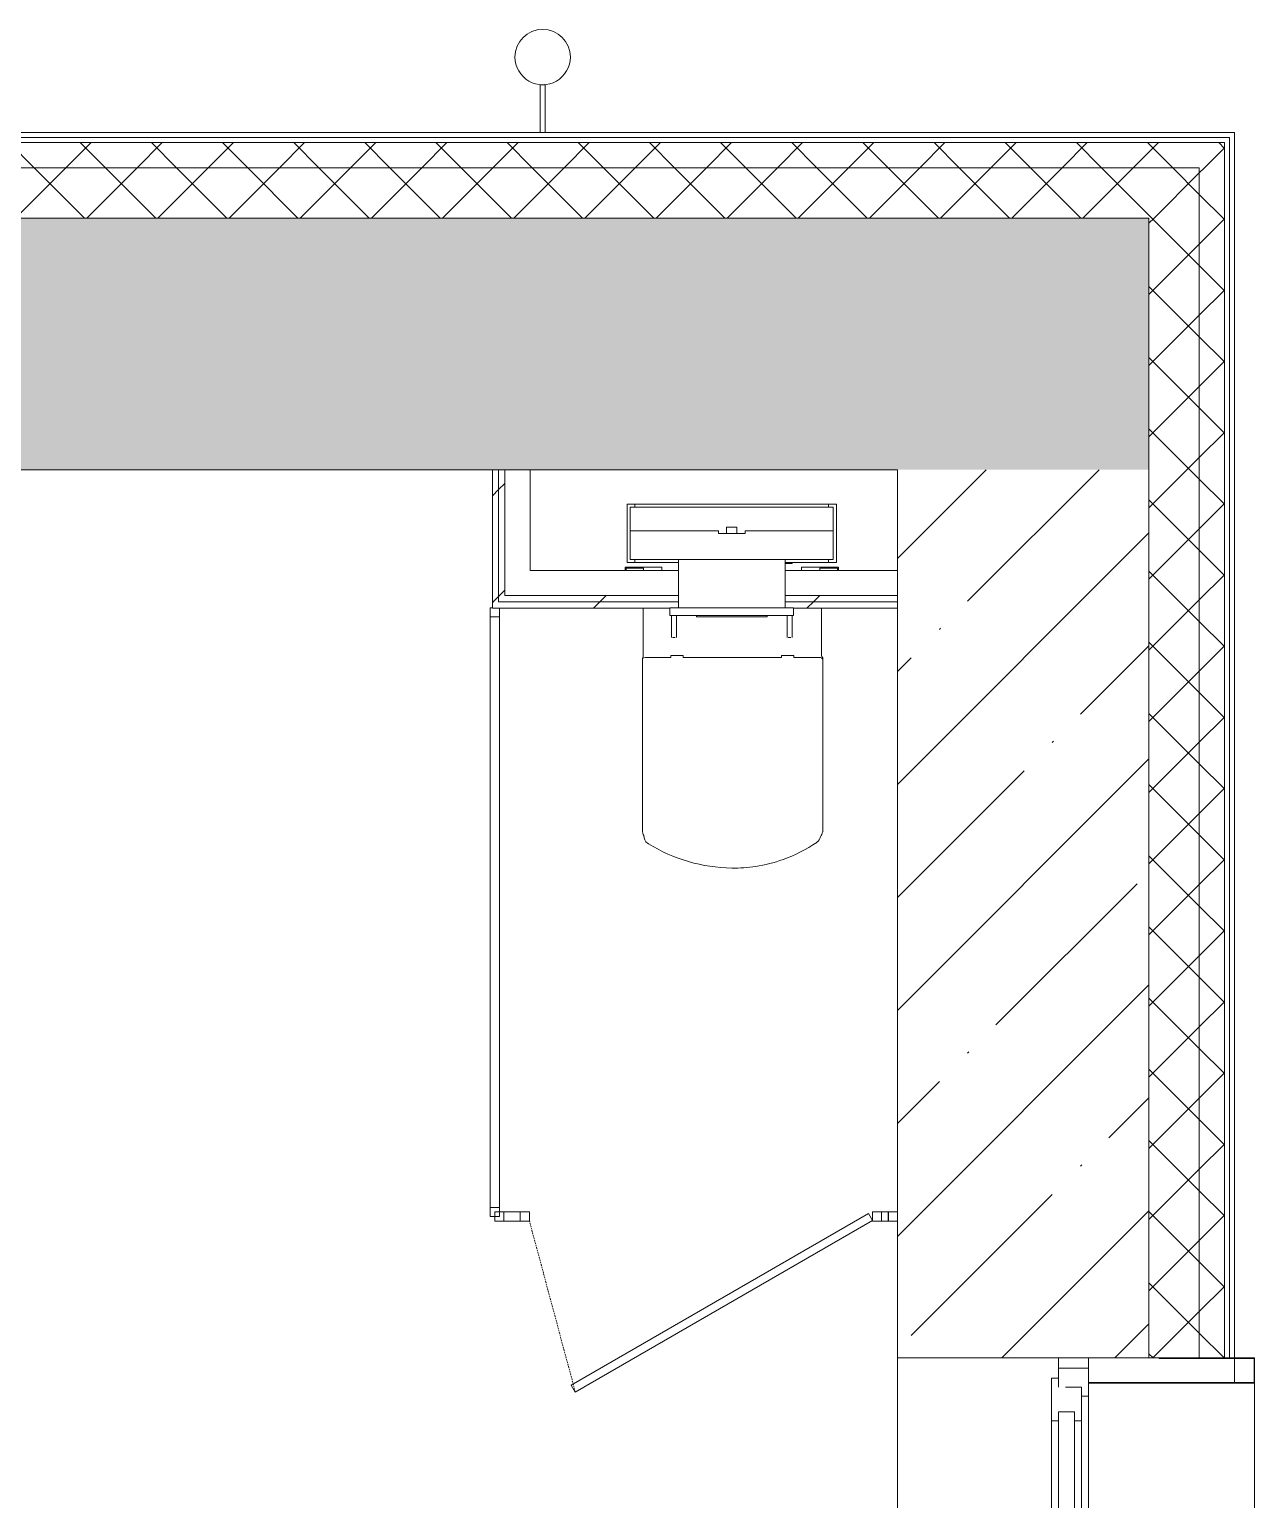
# Model space of a CAD drawing. Header units: millimetres. Extents: x -515342 to 330399, y -224905 to 507333.
# Drawn here: x -274752 to -272317, y 389193 to 392114 of the extents above; entities that cross this region are included whole.
import ezdxf

# ---------------------------------------------------------------- set-up
doc = ezdxf.new("R2010")
doc.units = ezdxf.units.MM
doc.linetypes.add('ASVP_Невидимые', pattern=[5, 3, -2])
doc.layers.get('0').update_dxf_attribs({"lineweight": 0})
for name, color, linetype, lineweight in [('_ Окна', 7, 'Continuous', 0), ('Витраж', 7, 'Continuous', 0), ('Обобщенные модели', 7, 'Continuous', 0), ('Окна', 7, 'Continuous', 0), ('Панели витража', 7, 'Continuous', 0), ('Сантехника', 7, 'Continuous', 0), ('Стены внутренние', 7, 'Continuous', 0), ('Стены наружные', 7, 'Continuous', 0), ('Стены несущие', 7, 'Continuous', 0), ('Стены отделка', 7, 'Continuous', 0), ('Стены штриховка', 7, 'Continuous', 0)]:
    doc.layers.add(name, color=color, linetype=linetype, lineweight=lineweight)
pattern_1 = [(45, (0, 0), (-224.5064, 224.5064), []), (45, (224.5, 0), (-224.5064, 224.5064), [396.875, -79.375, 3.353, -76.022])]
pattern_2 = [(45, (0, 0), (-70.71068, 70.71068), []), (135, (0, 0), (-70.71068, -70.71068), [])]
pattern_3 = [(45, (-374461.89, 375834.49), (-106.06602, 106.06602), [])]

# ---------------------------------------------------------------- blocks, each defined once
blk = doc.blocks.new('Окно_ПВХ_2Створки_1Фрамуга-верх - АР_Окно_ОП_1820_h_х11700_2ст1фр-в-9696407-О_АР_П_4__10_050_План 4 этажа')
at = {"layer": '_ Окна'}
for p, q in [((-529, 130), (-605, 130)), ((-605, 130), (-605, 70)), ((-585, 70), (-585, 130)), ((-529, 116), (-529, 130)), ((38, 130), (-38, 130)), ((-38, 130), (-38, 116)), ((38, 116), (38, 130)), ((529, 130), (529, 116)), ((605, 130), (529, 130)), ((585, 70), (585, 130)), ((605, 70), (605, 130)), ((-547, 84), (-547, 116)), ((-547, 116), (-529, 116)), ((-480, 116), (-529, 116)), ((-498, 102), (-498, 70)), ((-480, 102), (-498, 102)), ((-498, 102), (-69, 102)), ((-480, 116), (-480, 102)), ((-87, 116), (-87, 102)), ((-87, 116), (-38, 116)), ((-87, 102), (-69, 102)), ((-69, 102), (-69, 70)), ((-38, 116), (-20, 116)), ((-20, 116), (-20, 84)), ((20, 84), (20, 116)), ((20, 116), (38, 116)), ((87, 116), (38, 116)), ((69, 102), (69, 70)), ((87, 102), (69, 102)), ((69, 102), (498, 102)), ((87, 116), (87, 102)), ((480, 116), (480, 102)), ((480, 116), (529, 116)), ((480, 102), (498, 102)), ((498, 102), (498, 70)), ((529, 116), (547, 116)), ((547, 116), (547, 84)), ((-605, 70), (-547, 70)), ((-565, 56), (-565, 70)), ((-498, 70), (-480, 70)), ((-498, 70), (-69, 70)), ((-480, 70), (-480, 56)), ((-87, 70), (-87, 56)), ((-69, 70), (-87, 70)), ((-20, 70), (20, 70)), ((-2, 70), (-2, 56)), ((2, 56), (2, 70)), ((69, 70), (87, 70)), ((69, 70), (498, 70)), ((87, 70), (87, 56)), ((480, 70), (480, 56)), ((498, 70), (480, 70)), ((547, 70), (605, 70)), ((565, 70), (565, 56)), ((-480, 56), (-565, 56)), ((-2, 56), (-87, 56)), ((87, 56), (2, 56)), ((565, 56), (480, 56))]:
    blk.add_line(p, q, dxfattribs=at)
at = {"layer": 'Окна'}
for p, q in [((-529, 130), (-38, 130)), ((38, 130), (529, 130)), ((-480, 116), (-87, 116)), ((87, 116), (480, 116)), ((-87, 56), (-480, 56)), ((-63.5, -4), (-63.5, 56)), ((-43.5, 56), (-43.5, -4)), ((43.5, -4), (43.5, 56)), ((63.5, 56), (63.5, -4)), ((480, 56), (87, 56)), ((-43.5, -4), (-63.5, -4)), ((63.5, -4), (43.5, -4))]:
    blk.add_line(p, q, dxfattribs=at)
blk = doc.blocks.new('Прямоугольный импост - АР_Откос_Металлический_50х330 Белый Левый-9898759-О_АР_П_4__10_050_План 4 этажа')
at = {"layer": 'Витраж'}
blk.add_line((-515, 2004.9), (-515, 3114.9), dxfattribs=at)
blk = doc.blocks.new('Прямоугольный импост - АР_Откос_Металлический_50х330 Белый Правый-V18-О_АР_П_4__10_050_План 4 этажа')
at = {"layer": 'Витраж', "lineweight": 18}
for p, q in [((-50, -290), (-50, 40)), ((-50, 40), (0, 40)), ((-1, 39), (-49, 39)), ((-49, 39), (-49, -290)), ((-1, -150), (-1, 39)), ((0, 40), (0, -150)), ((0, -150), (-1, -150))]:
    blk.add_line(p, q, dxfattribs=at)
blk = doc.blocks.new('Влж_Водосточная труба_Хомут - Хомут-V23-О_АР_П_4__10_050_План 4 этажа')
at = {"layer": 'Обобщенные модели'}
for p, q in [((40580, 2304.9), (40580, 2209.7)), ((40580, 2304.9), (40590, 2304.9)), ((40590, 2209.7), (40590, 2304.9))]:
    blk.add_line(p, q, dxfattribs=at)
for start, end in [(360, 180), (180, 360)]:
    blk.add_arc((40585, 2154.9), 55, start, end, dxfattribs=at)
blk.add_open_spline([(40590, 2209.7), (40590, 2209.7), (40589.9, 2209.7), (40589.7, 2209.7), (40589.3, 2209.8), (40588.9, 2209.8), (40588.2, 2209.8), (40587.5, 2209.9), (40586.7, 2209.9), (40585.8, 2209.9), (40585, 2209.9), (40584.2, 2209.9), (40583.5, 2209.9), (40582.7, 2209.9), (40581.8, 2209.8), (40581, 2209.8), (40580.2, 2209.7), (40580, 2209.7), (40580, 2209.7)], degree=3, knots=[0, 0, 0, 0, 0.055556, 0.111111, 0.166667, 0.222222, 0.277778, 0.333333, 0.388889, 0.444444, 0.513889, 0.548611, 0.583333, 0.652778, 0.722222, 0.791667, 0.861111, 1, 1, 1, 1], dxfattribs=at)
blk = doc.blocks.new('СД_Люблино_Фасады_rvt-1-О_АР_П_4__10_050_План 4 этажа')
at = {"layer": 'Стены внутренние'}
h = blk.add_hatch(dxfattribs=at)
h.set_pattern_fill('FP_1', color=256, style=0, pattern_type=2)
h.set_pattern_definition(pattern_1)
h.paths.add_polyline_path([(101337.7, 15405), (101935, 15405), (101935, 15905), (97278.9, 15905), (97278.9, 15405), (101210, 15405)])
h.paths.add_polyline_path([(95268.9, 15405), (95268.9, 15905), (93672.7, 15905), (93672.7, 15405), (95206.9, 15405)])
h.paths.add_polyline_path([(91662.7, 15405), (91662.7, 15905), (90062.5, 15905), (90062.5, 15405), (91375.2, 15405)])
h.paths.add_polyline_path([(88052.5, 15405), (88052.5, 15905), (86472.6, 15905), (86472.6, 15405), (87798.9, 15405)])
h.paths.add_polyline_path([(84462.6, 15405), (84462.6, 15905), (82935.3, 15905), (82935.3, 15405), (84222.6, 15405)])
h.paths.add_polyline_path([(80925.3, 15405), (80925.3, 15905), (79340.3, 15905), (79340.3, 15405), (80901.8, 15405)])
h.paths.add_polyline_path([(77330.3, 15405), (77330.3, 15905), (75739.7, 15905), (75739.7, 15405), (77070.1, 15405)])
h.paths.add_polyline_path([(73729.7, 15405), (73729.7, 15905), (72144.8, 15905), (72144.8, 15405), (73493.8, 15405)])
h.paths.add_polyline_path([(70134.8, 15405), (70134.8, 15905), (68493.6, 15905), (68493.6, 15405), (69917.5, 15405)])
h.paths.add_polyline_path([(66341.2, 15405), (66483.6, 15405), (66483.6, 15905), (64878.6, 15905), (64878.6, 15405), (65319.4, 15405)])
h.paths.add_polyline_path([(62868.6, 15405), (62868.6, 15905), (60500.1, 15905), (60500.1, 15405), (62764.9, 15405)])
h.paths.add_polyline_path([(58090.1, 15405), (58090.1, 15905), (56894.2, 15905), (56894.2, 15405), (57655.9, 15405)])
h.paths.add_polyline_path([(54484.2, 15405), (54484.2, 15905), (51825.9, 15905), (51825.9, 15405), (54079.6, 15405)])
h.paths.add_polyline_path([(49815.9, 15405), (49815.9, 15905), (47243.8, 15905), (47243.8, 15405), (48970.6, 15405)])
h.paths.add_polyline_path([(44833.8, 15405), (44833.8, 15905), (43623.8, 15905), (43623.8, 15405), (44430.3, 15405)])
h.paths.add_polyline_path([(41213.8, 15405), (41213.8, 15905), (38819.5, 15905), (38819.5, 15405), (40796.3, 15405)])
h.paths.add_polyline_path([(36709.1, 15405), (36809.5, 15405), (36809.5, 15905), (35219.5, 15905), (35219.5, 15405), (35687.3, 15405)])
h.paths.add_polyline_path([(33209.5, 15405), (33209.5, 15905), (31619.5, 15905), (31619.5, 15405), (33132.8, 15405)])
h.paths.add_polyline_path([(29609.5, 15405), (29609.5, 15905), (28023.1, 15905), (28023.8, 15405), (29556.5, 15405)])
h.paths.add_polyline_path([(25980.2, 15405), (26013.1, 15405), (26013.1, 15905), (24425.8, 15905), (24425.8, 15405), (25469.3, 15405)])
h.paths.add_polyline_path([(22415.8, 15405), (22415.8, 15905), (20810.9, 15905), (20810.9, 15405), (22403.9, 15405)])
h.paths.add_polyline_path([(18800.9, 15405), (18800.9, 15905), (17210.3, 15905), (17210.3, 15405), (18397.4, 15405)])
h.paths.add_polyline_path([(15200.3, 15405), (15200.3, 15905), (13615.3, 15905), (13615.3, 15405), (14740.4, 15405)])
h.paths.add_polyline_path([(11605.3, 15405), (11605.3, 15905), (10024.1, 15905), (10024.1, 15405), (11201.9, 15405)])
h.paths.add_polyline_path([(8014.1, 15405), (8014.1, 15905), (6409.2, 15905), (6409.2, 15405), (7587.9, 15405)])
h.paths.add_polyline_path([(4399.2, 15405), (4399.2, 15905), (-305, 15905), (-305, 15405), (4011.6, 15405)])
h = blk.add_hatch(dxfattribs=at)
h.set_pattern_fill('FP_1', color=256, style=0, pattern_type=2)
h.set_pattern_definition(pattern_1)
h.paths.add_polyline_path([(101935, 200), (101935, 1954.4), (101435, 1954.4), (101435, 200)])
h.paths.add_polyline_path([(101935, 3164.4), (101935, 4334.9), (101435, 4334.9), (101435, 3164.4), (101815, 3164.4)])
h.paths.add_polyline_path([(101935, 5544.9), (101935, 6982.9), (101435, 6982.9), (101435, 5544.9), (101815, 5544.9)])
h.paths.add_polyline_path([(101755.9, 8592.9), (101935, 8592.9), (101935, 10030.8), (101435, 10030.8), (101435, 8592.9), (101755, 8592.9)])
h.paths.add_polyline_path([(101935, 11240.8), (101935, 12429.9), (101435, 12429.9), (101435, 11240.8), (101815, 11240.8)])
h.paths.add_polyline_path([(101935, 13639.9), (101935, 15405), (101435, 15405), (101435, 13639.9), (101848.6, 13639.9)])
at = {"layer": 'Стены наружные'}
h = blk.add_hatch(dxfattribs=at)
h.set_pattern_fill('FP_2', color=256, style=0, pattern_type=2)
h.set_pattern_definition(pattern_2)
h.paths.add_polyline_path([(102035, 16005), (102085, 16005), (102085, 16055), (97278.9, 16055), (97278.9, 16005), (101082.3, 16005)])
h.paths.add_polyline_path([(95268.9, 16005), (95268.9, 16055), (93672.7, 16055), (93672.7, 16005), (94951.5, 16005)])
h.paths.add_polyline_path([(91662.7, 16005), (91662.7, 16055), (90062.5, 16055), (90062.5, 16005), (90864.3, 16005)])
h.paths.add_polyline_path([(88052.5, 16005), (88052.5, 16055), (86472.6, 16055), (86472.6, 16005), (86777.1, 16005)])
h.paths.add_polyline_path([(84462.6, 16005), (84462.6, 16055), (82935.3, 16055), (82935.3, 16005), (84222.6, 16005)])
h.paths.add_polyline_path([(80925.3, 16005), (80925.3, 16055), (79340.3, 16055), (79340.3, 16005), (80646.3, 16005)])
h.paths.add_polyline_path([(77330.3, 16005), (77330.3, 16055), (75739.7, 16055), (75739.7, 16005), (76559.2, 16005)])
h.paths.add_polyline_path([(73729.7, 16005), (73729.7, 16055), (72144.8, 16055), (72144.8, 16005), (72472, 16005)])
h.paths.add_polyline_path([(70134.8, 16005), (70134.8, 16055), (68493.6, 16055), (68493.6, 16005)])
h.paths.add_polyline_path([(66483.6, 16005), (66483.6, 16055), (64878.6, 16055), (64878.6, 16005), (66341.2, 16005)])
h.paths.add_polyline_path([(62868.6, 16005), (62868.6, 16055), (60500.1, 16055), (60500.1, 16005), (62254, 16005)])
h.paths.add_polyline_path([(58090.1, 16005), (58090.1, 16055), (56894.2, 16055), (56894.2, 16005)])
h.paths.add_polyline_path([(54484.2, 16005), (54484.2, 16055), (51825.9, 16055), (51825.9, 16005), (52036, 16005)])
h.paths.add_polyline_path([(49815.9, 16005), (49815.9, 16055), (47243.8, 16055), (47243.8, 16005), (47948.8, 16005)])
h.paths.add_polyline_path([(43861.7, 16005), (44833.8, 16005), (44833.8, 16055), (43623.8, 16055), (43623.8, 16005)])
h.paths.add_polyline_path([(41213.8, 16005), (41213.8, 16055), (38819.5, 16055), (38819.5, 16005), (40796.3, 16005)])
h.paths.add_polyline_path([(36809.5, 16005), (36809.5, 16055), (35219.5, 16055), (35219.5, 16005), (35687.3, 16005)])
h.paths.add_polyline_path([(33209.5, 16005), (33209.5, 16055), (31619.5, 16055), (31619.5, 16005)])
h.paths.add_polyline_path([(29609.5, 16005), (29609.5, 16055), (28023.1, 16055), (28023.1, 16005), (29556.5, 16005)])
h.paths.add_polyline_path([(26013.1, 16005), (26013.1, 16055), (24425.8, 16055), (24425.8, 16005)])
h.paths.add_polyline_path([(22415.8, 16005), (22415.8, 16055), (20810.9, 16055), (20810.9, 16005)])
h.paths.add_polyline_path([(18800.9, 16005), (18800.9, 16055), (17210.3, 16055), (17210.3, 16005), (18316.7, 16005)])
h.paths.add_polyline_path([(15200.3, 16005), (15200.3, 16055), (13615.3, 16055), (13615.3, 16005)])
h.paths.add_polyline_path([(11605.3, 16005), (11605.3, 16055), (10024.1, 16055), (10024.1, 16005), (11164.2, 16005)])
h.paths.add_polyline_path([(8014.1, 16005), (8014.1, 16055), (6409.2, 16055), (6409.2, 16005), (7587.9, 16005)])
h.paths.add_polyline_path([(4399.2, 16005), (4399.2, 16055), (-405, 16055), (-405, 16005), (2989.8, 16005)])
h = blk.add_hatch(dxfattribs=at)
h.set_pattern_fill('FP_2', color=256, style=0, pattern_type=2)
h.set_pattern_definition(pattern_2)
h.paths.add_polyline_path([(101935, 15905), (102035, 15905), (102035, 16005), (97278.9, 16005), (97278.9, 15905), (101082.3, 15905)])
h.paths.add_polyline_path([(95268.9, 15905), (95268.9, 16005), (93672.7, 16005), (93672.7, 15905), (94951.5, 15905)])
h.paths.add_polyline_path([(91662.7, 15905), (91662.7, 16005), (90062.5, 16005), (90062.5, 15905), (90864.3, 15905)])
h.paths.add_polyline_path([(88052.5, 15905), (88052.5, 16005), (86472.6, 16005), (86472.6, 15905), (86777.1, 15905)])
h.paths.add_polyline_path([(84462.6, 15905), (84462.6, 16005), (82935.3, 16005), (82935.3, 15905), (84222.6, 15905)])
h.paths.add_polyline_path([(80925.3, 15905), (80925.3, 16005), (79340.3, 16005), (79340.3, 15905), (80646.3, 15905)])
h.paths.add_polyline_path([(77330.3, 15905), (77330.3, 16005), (75739.7, 16005), (75739.7, 15905), (76559.2, 15905)])
h.paths.add_polyline_path([(73729.7, 15905), (73729.7, 16005), (72144.8, 16005), (72144.8, 15905), (72472, 15905)])
h.paths.add_polyline_path([(70134.8, 15905), (70134.8, 16005), (68493.6, 16005), (68493.6, 15905)])
h.paths.add_polyline_path([(66341.2, 15905), (66483.6, 15905), (66483.6, 16005), (64878.6, 16005), (64878.6, 15905)])
h.paths.add_polyline_path([(62868.6, 15905), (62868.6, 16005), (60500.1, 16005), (60500.1, 15905), (62254, 15905)])
h.paths.add_polyline_path([(58090.1, 15905), (58090.1, 16005), (56894.2, 16005), (56894.2, 15905)])
h.paths.add_polyline_path([(54484.2, 15905), (54484.2, 16005), (51825.9, 16005), (51825.9, 15905), (52036, 15905)])
h.paths.add_polyline_path([(49815.9, 15905), (49815.9, 16005), (47243.8, 16005), (47243.8, 15905), (47948.8, 15905)])
h.paths.add_polyline_path([(44833.8, 15905), (44833.8, 16005), (43623.8, 16005), (43623.8, 15905), (43861.7, 15905)])
h.paths.add_polyline_path([(41213.8, 15905), (41213.8, 16005), (38819.5, 16005), (38819.5, 15905), (40796.3, 15905)])
h.paths.add_polyline_path([(36809.5, 15905), (36809.5, 16005), (35219.5, 16005), (35219.5, 15905), (35687.3, 15905)])
h.paths.add_polyline_path([(33209.5, 15905), (33209.5, 16005), (31619.5, 16005), (31619.5, 15905)])
h.paths.add_polyline_path([(29556.5, 15905), (29609.5, 15905), (29609.5, 16005), (28023.1, 16005), (28023.1, 15905)])
h.paths.add_polyline_path([(26013.1, 15905), (26013.1, 16005), (24425.8, 16005), (24425.8, 15905)])
h.paths.add_polyline_path([(22415.8, 15905), (22415.8, 16005), (20810.9, 16005), (20810.9, 15905)])
h.paths.add_polyline_path([(18800.9, 15905), (18800.9, 16005), (17210.3, 16005), (17210.3, 15905), (18316.7, 15905)])
h.paths.add_polyline_path([(15200.3, 15905), (15200.3, 16005), (13615.3, 16005), (13615.3, 15905)])
h.paths.add_polyline_path([(11605.3, 15905), (11605.3, 16005), (10024.1, 16005), (10024.1, 15905), (11164.2, 15905)])
h.paths.add_polyline_path([(8014.1, 15905), (8014.1, 16005), (6409.2, 16005), (6409.2, 15905), (7587.9, 15905)])
h.paths.add_polyline_path([(4399.2, 15905), (4399.2, 16005), (-305, 16005), (-305, 15905), (2989.8, 15905)])
h = blk.add_hatch(dxfattribs=at)
h.set_pattern_fill('FP_2', color=256, style=0, pattern_type=2)
h.set_pattern_definition(pattern_2)
h.paths.add_polyline_path([(102035, -450), (102085, -450), (102085, 1954.4), (102035, 1954.4), (102035, -400)])
h.paths.add_polyline_path([(102035, 3164.4), (102085, 3164.4), (102085, 4334.9), (102035, 4334.9), (102035, 3307.2)])
h.paths.add_polyline_path([(102085, 5544.9), (102085, 6982.9), (102035, 6982.9), (102035, 5544.9)])
h.paths.add_polyline_path([(102035, 8592.9), (102085, 8592.9), (102085, 10030.8), (102035, 10030.8), (102035, 8667.1)])
h.paths.add_polyline_path([(102035, 11240.8), (102085, 11240.8), (102085, 12429.9), (102035, 12429.9), (102035, 11525.7)])
h.paths.add_polyline_path([(102085, 13639.9), (102085, 16005), (102035, 16005), (102035, 13639.9)])
h = blk.add_hatch(dxfattribs=at)
h.set_pattern_fill('FP_2', color=256, style=0, pattern_type=2)
h.set_pattern_definition(pattern_2)
h.paths.add_polyline_path([(101935, -400), (102035, -400), (102035, 1954.4), (101935, 1954.4), (101935, -300)])
h.paths.add_polyline_path([(102035, 3164.4), (102035, 4334.9), (101935, 4334.9), (101935, 3164.4)])
h.paths.add_polyline_path([(101935, 5544.9), (102035, 5544.9), (102035, 6982.9), (101935, 6982.9), (101935, 5808.5)])
h.paths.add_polyline_path([(102035, 8592.9), (102035, 10030.8), (101935, 10030.8), (101935, 8592.9)])
h.paths.add_polyline_path([(102035, 11240.8), (102035, 12429.9), (101935, 12429.9), (101935, 11240.8)])
h.paths.add_polyline_path([(102035, 13639.9), (102035, 15905), (101935, 15905), (101935, 13639.9)])
at = {"layer": 'Стены внутренние'}
for p, q in [((101435, 12429.9), (101435, 13639.9)), ((102105, 13639.1), (102105, 13590.8))]:
    blk.add_line(p, q, dxfattribs=at)
at = {"layer": 'Стены несущие'}
for p, q in [((101935, 15905), (97278.9, 15905)), ((97278.9, 15905), (101935, 15905)), ((101935, 15405), (101935, 15905)), ((97278.9, 15405), (101435, 15405)), ((101435, 15405), (101435, 13639.9)), ((101935, 13639.9), (101935, 15405)), ((101935, 15405), (101935, 13639.9)), ((101435, 13639.9), (101755, 13639.9)), ((101815, 13639.9), (101935, 13639.9))]:
    blk.add_line(p, q, dxfattribs=at)
at = {"layer": 'Стены отделка', "lineweight": 9}
for p, q in [((100725.2, 16075), (97278.9, 16075)), ((102085, 16075), (100734.8, 16075)), ((102095, 16075), (102085, 16075)), ((102105, 16075), (102095, 16075)), ((102105, 13639.9), (102105, 16075)), ((102085, 16005), (102085, 16055)), ((102085, 16055), (102085, 15905)), ((101935, 15905), (101935, 15405)), ((101935, 13639.9), (102035, 13639.9)), ((102035, 13639.9), (102085, 13639.9)), ((102085, 13639.9), (102095, 13639.9)), ((102095, 13639.9), (102105, 13639.9))]:
    blk.add_line(p, q, dxfattribs=at)
at = {"layer": 'Стены штриховка'}
for p, q in [((102085, 16065), (97278.9, 16065)), ((102085, 16055), (97278.9, 16055)), ((97278.9, 16055), (102085, 16055)), ((102085, 16065), (102095, 16065)), ((102095, 13639.9), (102095, 16065)), ((102035, 16005), (97278.9, 16005)), ((102035, 16005), (102035, 15905)), ((102085, 15905), (102085, 16005)), ((102035, 13639.9), (102035, 15905)), ((102085, 13639.9), (102085, 15905)), ((102085, 15905), (102085, 13639.9))]:
    blk.add_line(p, q, dxfattribs=at)
at = {"layer": 'Витраж', "lineweight": 9, "extrusion": (0, 0, -1), "rotation": 89.9999999999999}
blk.add_blockref('Прямоугольный импост - АР_Откос_Металлический_50х330 Белый Правый-V18-О_АР_П_4__10_050_План 4 этажа', (-102105, 13639.9), dxfattribs=at)
at = {"layer": 'Витраж', "lineweight": 9, "rotation": 180}
blk.add_blockref('Прямоугольный импост - АР_Откос_Металлический_50х330 Белый Левый-9898759-О_АР_П_4__10_050_План 4 этажа', (101630, 15594.9), dxfattribs=at)
at = {"layer": 'Обобщенные модели', "lineweight": 9, "rotation": 180}
blk.add_blockref('Влж_Водосточная труба_Хомут - Хомут-V23-О_АР_П_4__10_050_План 4 этажа', (141315, 18379.9), dxfattribs=at)
at = {"layer": 'Окна', "lineweight": 9, "rotation": 269.9999999999997}
blk.add_blockref('Окно_ПВХ_2Створки_1Фрамуга-верх - АР_Окно_ОП_1820_h_х11700_2ст1фр-в-9696407-О_АР_П_4__10_050_План 4 этажа', (101685, 13034.9), dxfattribs=at)
blk = doc.blocks.new('ASVP_ПерегородкаСантехническая_Панель - ASVP_ПанельСантехническая_ЛДСП16мм-9055778-О_АР_П_4__10_050_План 4 этажа')
at = {"layer": 'Панели витража'}
for p, q in [((6.8, 9.5), (-6.8, 9.5)), ((-6.8, 9.5), (-6.8, -9.5)), ((6.8, -9.5), (6.8, 9.5)), ((-6.8, -9.5), (6.8, -9.5))]:
    blk.add_line(p, q, dxfattribs=at)
blk = doc.blocks.new('Прямоугольный импост - ASVP_ПерегородкаСантехническая_Профиль_18х19мм-9051963-О_АР_П_4__10_050_План 4 этажа')
at = {"layer": 'Витраж'}
for p, q in [((-18, -9.5), (-18, 9.5)), ((-18, 9.5), (0, 9.5)), ((0, 9.5), (0, -9.5)), ((0, -9.5), (-18, -9.5))]:
    blk.add_line(p, q, dxfattribs=at)
blk = doc.blocks.new('Прямоугольный импост - ASVP_ПерегородкаСантехническая_Профиль_18х19мм-9051964-О_АР_П_4__10_050_План 4 этажа')
at = {"layer": 'Витраж'}
for p, q in [((0, 9.5), (-18, 9.5)), ((-18, 9.5), (-18, -9.5)), ((-18, -9.5), (0, -9.5))]:
    blk.add_line(p, q, dxfattribs=at)
blk = doc.blocks.new('ASVP_ПерегородкаСантехническая_Панель - ASVP_ПанельСантехническая_ЛДСП16мм-10231037-О_АР_П_4__10_050_План 4 этажа')
at = {"layer": 'Панели витража'}
for p, q in [((16.2, 9.5), (-16.2, 9.5)), ((-16.2, 9.5), (-16.2, -9.5)), ((16.2, -9.5), (16.2, 9.5)), ((-16.2, -9.5), (16.2, -9.5))]:
    blk.add_line(p, q, dxfattribs=at)
blk = doc.blocks.new('Прямоугольный импост - ASVP_ПерегородкаСантехническая_Профиль_18х19мм-8960592-О_АР_П_4__10_050_План 4 этажа')
at = {"layer": 'Витраж'}
for p, q in [((-9, -9.5), (-9, 9.5)), ((-9, 9.5), (9, 9.5)), ((9, 9.5), (9, -9.5)), ((9, -9.5), (-9, -9.5))]:
    blk.add_line(p, q, dxfattribs=at)
blk = doc.blocks.new('ASVP_ПерегородкаСантехническая_Дверь - ASVP_ДверьСантехническая_Л-8882368-О_АР_П_4__10_050_План 4 этажа')
at = {"layer": 'Панели витража'}
for p, q in [((249.6, 349), (-341, 8)), ((257.6, 335.1), (-333, -5.9)), ((249.6, 349), (257.6, 335.1)), ((-341, 8), (-333, -5.9))]:
    blk.add_line(p, q, dxfattribs=at)
at = {"layer": 'Панели витража', "linetype": 'ASVP_Невидимые'}
blk.add_line((341, 8), (249.6, 349), dxfattribs=at)
blk = doc.blocks.new('ASVP_ПерегородкаСантехническая_Панель - ASVP_ПанельСантехническая_ЛДСП16мм-9052036-О_АР_П_4__10_050_План 4 этажа')
at = {"layer": 'Панели витража'}
for p, q in [((586.75, 9.5), (-586.75, 9.5)), ((-586.75, 9.5), (-586.75, -9.5)), ((586.75, -9.5), (586.75, 9.5)), ((-586.75, -9.5), (586.75, -9.5))]:
    blk.add_line(p, q, dxfattribs=at)
blk = doc.blocks.new('Прямоугольный импост - ASVP_ПерегородкаСантехническая_Профиль_18х19мм-8833908-О_АР_П_4__10_050_План 4 этажа')
at = {"layer": 'Витраж'}
for p, q in [((-18, -9.5), (-18, 9.5)), ((-18, 9.5), (0, 9.5)), ((0, 9.5), (0, -9.5)), ((0, -9.5), (-18, -9.5))]:
    blk.add_line(p, q, dxfattribs=at)
blk = doc.blocks.new('Прямоугольный импост - ASVP_ПерегородкаСантехническая_Профиль_18х19мм-V102-О_АР_П_4__10_050_План 4 этажа')
at = {"layer": 'Витраж'}
for p, q in [((0, 9.5), (-18, 9.5)), ((-18, 9.5), (-18, -9.5)), ((0, 5), (0, 9.5)), ((-18, -9.5), (-0.6, -9.5))]:
    blk.add_line(p, q, dxfattribs=at)
blk = doc.blocks.new('ВК_01_Инсталляция с унитазом Geberit - 400_74_Geberit_Duofix_H112_Sigma_12_cm_ready_for_support_handles-V103-О_АР_П_4__10_050_План 4 этажа')
at = {"layer": 'Обобщенные модели'}
for p, q in [((-180.8, 139.6), (-180.8, 486.2)), ((177.5, 483.4), (177.5, 144.5)), ((-178.2, 140.3), (-180.8, 142.9)), ((-178.4, 41.6), (-178.4, 136.8)), ((-175.1, 139.6), (-123.3, 139.6)), ((-123.3, 139.6), (-123.3, 135.7)), ((-123.3, 135.7), (-99.2, 135.7)), ((-99.2, 139.7), (96.6, 139.7)), ((-99.2, 135.7), (-99.2, 139.7)), ((96.6, 139.7), (96.7, 135.7)), ((96.7, 135.7), (120.7, 135.7)), ((120.7, 139.6), (172.1, 139.6)), ((120.7, 135.7), (120.7, 139.6)), ((176, 138), (176, 41.6))]:
    blk.add_line(p, q, dxfattribs=at)
for centre, radius, start, end in [((-4.2, 274.7), 283.5, 89.1454, 98.8546), ((-4.8, 234.1), 324.1, 58.3185, 89.1454), ((-2.4, 262.9), 295.5, 109.7095, 124.2905), ((-2.4, 262.9), 295.5, 98.8546, 109.7095), ((-158.2, 491.4), 18.9, 124.2905, 166.4098), ((-1.6, 260.9), 299.9, 55.727, 56.1515), ((157.8, 494.9), 16.7, 354.8478, 55.727), ((-153.9, 480.3), 27.5, 145.709, 167.6438), ((159.4, 483.4), 18.1, 0, 33.7419), ((-174.9, 142.1), 6.37, 203.3465, 236.2364), ((-175.3, 145.6), 6.04, 240.6989, 271.3011), ((172.1, 147.1), 7.56, 270, 312.5733), ((162.6, 144.5), 14.9, 334.3734, 0)]:
    blk.add_arc(centre, radius, start, end, dxfattribs=at)
at = {"layer": 'Сантехника', "lineweight": 18}
for p, q in [((-120, 100), (-120, 56)), ((-117.5, 100), (-112.5, 100)), ((-110, 56), (-110, 100)), ((110, 100), (110, 56)), ((112.5, 100), (117.5, 100)), ((120, 56), (120, 100)), ((70.2, 59), (-70.3, 59)), ((-70.3, 56), (-70.3, 58.7)), ((70.2, 58.7), (70.2, 56)), ((-123, 56), (123, 56)), ((-123, 41), (-123, 56)), ((123, 41), (-123, 41)), ((-106, 41), (-106, -55)), ((106, -55), (106, 41)), ((123, 56), (123, 41)), ((-212, -33.4), (-212, -39.5)), ((-212, -39.5), (-139, -39.5)), ((-210, -33.4), (-210, -37.5)), ((-210, -37.5), (-175, -37.5)), ((-208, -49), (-197.5, -49)), ((-208, -165), (-208, -49)), ((-201.8, -112), (-201.8, -55)), ((201.8, -55), (-201.8, -55)), ((-197.5, -49), (-192.5, -49)), ((-192.5, -49), (-192.5, -55)), ((-192.5, -49), (-189.2, -49)), ((-189.2, -49), (-149.2, -49)), ((-175, -37.5), (-175, -33.4)), ((-106, -49), (-149.2, -49)), ((-139, -39.5), (-139, -33.4)), ((-120, -47), (-106, -47)), ((-120, -49), (-120, -47)), ((149.2, -49), (106, -49)), ((139, -33.4), (139, -39.5)), ((139, -39.5), (212, -39.5)), ((149.2, -49), (189.2, -49)), ((175, -33.4), (175, -37.5)), ((175, -37.5), (210, -37.5)), ((189.2, -49), (192.5, -49)), ((192.5, -55), (192.5, -49)), ((192.5, -49), (197.5, -49)), ((197.5, -49), (208, -49)), ((201.8, -55), (201.8, -112)), ((208, -49), (208, -165)), ((210, -37.5), (210, -33.4)), ((212, -39.5), (212, -33.4)), ((-201.8, -159), (-201.8, -112)), ((-26.5, -112), (-201.8, -112)), ((-26.5, -112), (-26.5, -107)), ((-26.5, -107), (26.5, -107)), ((-10.5, -107), (-10.5, -119.5)), ((10.5, -119.5), (10.5, -107)), ((26.5, -107), (26.5, -112)), ((201.8, -112), (26.5, -112)), ((201.8, -112), (201.8, -159)), ((-10.5, -119.5), (-10.1, -119.5)), ((10.5, -119.5), (-10.5, -119.5)), ((10.1, -119.5), (10.5, -119.5)), ((-197.5, -165), (-208, -165)), ((201.8, -159), (-201.8, -159)), ((-192.5, -165), (-197.5, -165)), ((-194.2, -165), (-191.9, -165)), ((-192.5, -159), (-192.5, -165)), ((-189.2, -165), (-192.5, -165)), ((-149.2, -165), (-189.2, -165)), ((-149.2, -165), (149.2, -165)), ((189.2, -165), (149.2, -165)), ((192.5, -165), (189.2, -165)), ((191.9, -165), (194.2, -165)), ((192.5, -165), (192.5, -159)), ((197.5, -165), (192.5, -165)), ((208, -165), (197.5, -165))]:
    blk.add_line(p, q, dxfattribs=at)

msp = doc.modelspace()

# ---------------------------------------------------------------- hatches: boundary and pattern name
at = {"layer": 'Стены внутренние'}
h = msp.add_hatch(dxfattribs=at)
h.set_pattern_fill('FP_6', color=256, style=0, pattern_type=2)
h.set_pattern_definition(pattern_3)
h.paths.add_polyline_path([(-273819.3897, 390976.9886), (-273819.3897, 391239.4886), (-273831.8897, 391239.4886), (-273831.8897, 390976.9886)])
h = msp.add_hatch(dxfattribs=at)
h.set_pattern_fill('FP_6', color=256, style=0, pattern_type=2)
h.set_pattern_definition(pattern_3)
h.paths.add_polyline_path([(-273806.8897, 390989.4886), (-273806.8897, 391239.4886), (-273819.3897, 391239.4886), (-273819.3897, 390989.4886)])
h = msp.add_hatch(dxfattribs=at)
h.set_pattern_fill('FP_6', color=256, style=0, pattern_type=2)
h.set_pattern_definition(pattern_3)
h.paths.add_polyline_path([(-273026.8897, 390976.9886), (-273026.8897, 390989.4886), (-273250.1585, 390989.4886), (-273250.1585, 390976.9886), (-273124.1614, 390976.9886)])
h.paths.add_polyline_path([(-273462.1585, 390976.9886), (-273462.1585, 390989.4886), (-273819.3897, 390989.4886), (-273819.3897, 390976.9886), (-273635.0599, 390976.9886)])
h = msp.add_hatch(dxfattribs=at)
h.set_pattern_fill('FP_6', color=256, style=0, pattern_type=2)
h.set_pattern_definition(pattern_3)
h.paths.add_polyline_path([(-273026.8897, 390964.4886), (-273026.8897, 390976.9886), (-273250.1585, 390976.9886), (-273250.1585, 390965.0802), (-273124.1614, 390964.4886)])
h.paths.add_polyline_path([(-273479.1585, 390964.4886), (-273479.1585, 390965.0802), (-273462.1585, 390965.0802), (-273462.1585, 390976.9886), (-273831.8897, 390976.9886), (-273831.8897, 390964.4886), (-273635.0599, 390964.4886)])

# ---------------------------------------------------------------- linework, layer by layer
at = {"layer": 'Стены отделка'}
for p, q in [((-273756.8897, 391239.4886), (-273831.8897, 391239.4886)), ((-273831.8897, 391239.4886), (-273831.8897, 390964.4886)), ((-273756.8897, 391039.4886), (-273756.8897, 391239.4886)), ((-273462.1585, 391039.4886), (-273756.8897, 391039.4886)), ((-273026.8897, 391039.4886), (-273250.1585, 391039.4886)), ((-273026.8897, 390964.4886), (-273026.8897, 391039.4886)), ((-273831.8897, 390964.4886), (-273479.1585, 390964.4886)), ((-273233.1585, 390964.4886), (-273026.8897, 390964.4886))]:
    msp.add_line(p, q, dxfattribs=at)
at = {"layer": 'Стены штриховка'}
for p, q in [((-273819.3897, 391239.4886), (-273819.3897, 390976.9886)), ((-273806.8897, 391239.4886), (-273806.8897, 390989.4886)), ((-273462.1585, 390989.4886), (-273806.8897, 390989.4886)), ((-273026.8897, 390989.4886), (-273250.1585, 390989.4886)), ((-273462.1585, 390976.9886), (-273819.3897, 390976.9886)), ((-273026.8897, 390976.9886), (-273250.1585, 390976.9886))]:
    msp.add_line(p, q, dxfattribs=at)

# ---------------------------------------------------------------- block references
msp.add_blockref('СД_Люблино_Фасады_rvt-1-О_АР_П_4__10_050_План 4 этажа', (-374461.8897, 375834.4886))
at = {"layer": 'Витраж', "rotation": 89.99999999999957}
msp.add_blockref('Прямоугольный импост - ASVP_ПерегородкаСантехническая_Профиль_18х19мм-V102-О_АР_П_4__10_050_План 4 этажа', (-273826.8897, 390965.0802), dxfattribs=at)
at = {"layer": 'Витраж', "extrusion": (0, 0, -1), "rotation": 270.0000000000004}
msp.add_blockref('Прямоугольный импост - ASVP_ПерегородкаСантехническая_Профиль_18х19мм-8833908-О_АР_П_4__10_050_План 4 этажа', (273826.8897, 389755.5802), dxfattribs=at)
at = {"layer": 'Витраж', "extrusion": (0, 0, -1)}
for name, p in [('Прямоугольный импост - ASVP_ПерегородкаСантехническая_Профиль_18х19мм-9051963-О_АР_П_4__10_050_План 4 этажа', (273826.8897, 389755.5802)), ('Прямоугольный импост - ASVP_ПерегородкаСантехническая_Профиль_18х19мм-8960592-О_АР_П_4__10_050_План 4 этажа', (273767.3897, 389755.5802)), ('Прямоугольный импост - ASVP_ПерегородкаСантехническая_Профиль_18х19мм-8960592-О_АР_П_4__10_050_План 4 этажа', (273067.3897, 389755.5802))]:
    msp.add_blockref(name, p, dxfattribs=at)
at = {"layer": 'Витраж'}
msp.add_blockref('Прямоугольный импост - ASVP_ПерегородкаСантехническая_Профиль_18х19мм-9051964-О_АР_П_4__10_050_План 4 этажа', (-273026.8897, 389755.5802), dxfattribs=at)
at = {"layer": 'Панели витража'}
for name, p, rotation in [('ASVP_ПерегородкаСантехническая_Панель - ASVP_ПанельСантехническая_ЛДСП16мм-9052036-О_АР_П_4__10_050_План 4 этажа', (-273826.8897, 390360.3302), 269.9999999999995), ('ASVP_ПерегородкаСантехническая_Панель - ASVP_ПанельСантехническая_ЛДСП16мм-10231037-О_АР_П_4__10_050_План 4 этажа', (-273792.6397, 389755.5802), 180), ('ASVP_ПерегородкаСантехническая_Дверь - ASVP_ДверьСантехническая_Л-8882368-О_АР_П_4__10_050_План 4 этажа', (-273417.3897, 389755.5802), 180), ('ASVP_ПерегородкаСантехническая_Панель - ASVP_ПанельСантехническая_ЛДСП16мм-9055778-О_АР_П_4__10_050_План 4 этажа', (-273051.6397, 389755.5802), 180)]:
    msp.add_blockref(name, p, dxfattribs=dict(at, rotation=rotation))
at = {"layer": 'Сантехника', "rotation": 180}
msp.add_blockref('ВК_01_Инсталляция с унитазом Geberit - 400_74_Geberit_Duofix_H112_Sigma_12_cm_ready_for_support_handles-V103-О_АР_П_4__10_050_План 4 этажа', (-273356.1585, 391006.0802), dxfattribs=at)

doc.saveas('drawing.dxf')
